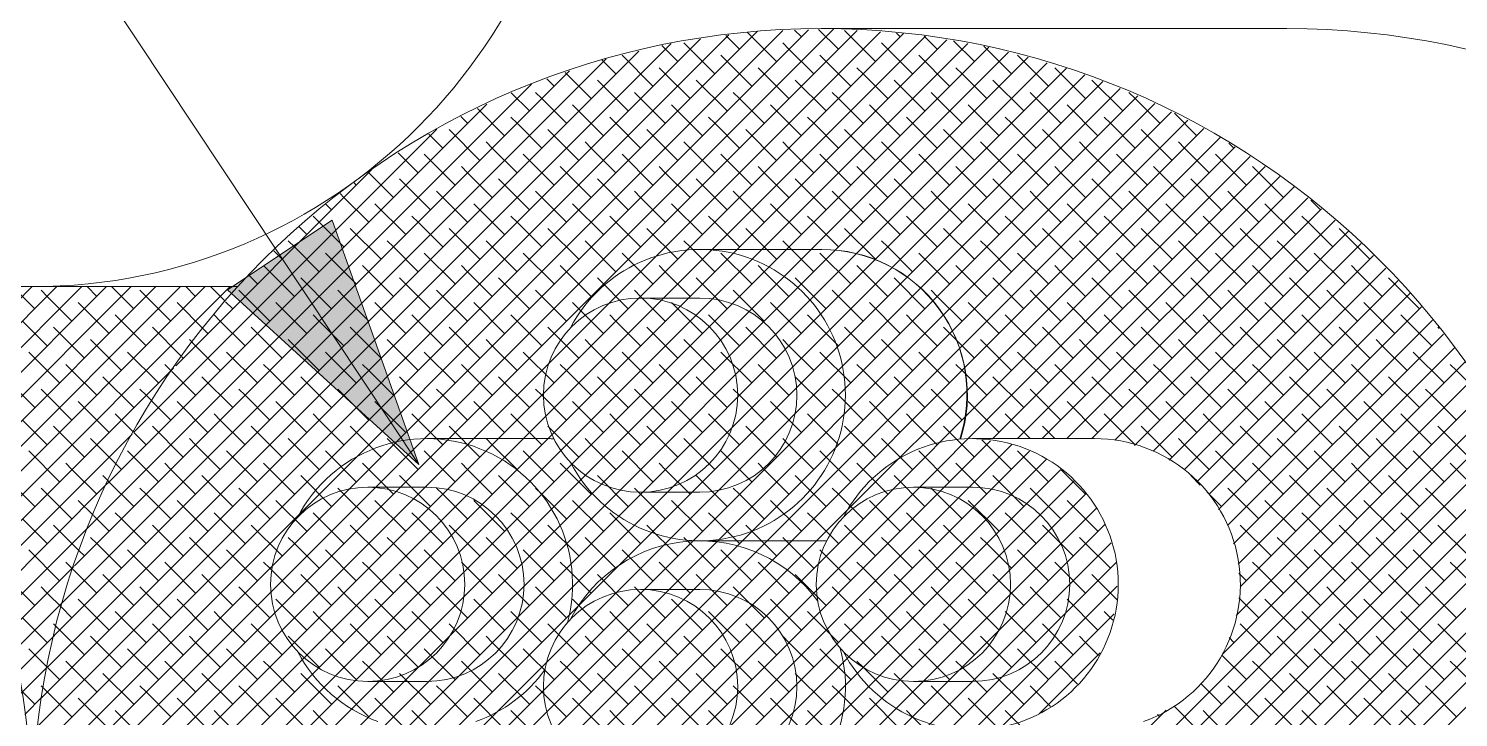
# Model space of a CAD drawing. Header units: feet. Extents: x 353 to 697, y -24 to 522.
# Drawn here: x 456.76 to 480.32, y 38.91 to 50.26 of the extents above; entities that cross this region are included whole.
import ezdxf

# ---------------------------------------------------------------- set-up
doc = ezdxf.new("R2010")
doc.units = ezdxf.units.FT
doc.header["$LTSCALE"] = 1.7
doc.layers.add('63', color=7, linetype='Continuous', lineweight=13)

msp = doc.modelspace()

# ---------------------------------------------------------------- hatches: boundary and pattern name
at = {"layer": '63'}
msp.add_hatch(color=256, dxfattribs=at).paths.add_polyline_path([(460.037, 45.957), (463.188, 43.08), (461.761, 47.102)])

# ---------------------------------------------------------------- linework, layer by layer
for p, q in [((463.188, 43.08), (440.135, 77.822)), ((456.825, 37.457), (469.608, 50.24)), ((456.831, 37.056), (470.023, 50.248)), ((456.835, 37.874), (469.189, 50.229)), ((456.851, 36.668), (470.411, 50.228)), ((456.871, 36.281), (470.794, 50.204)), ((456.88, 38.326), (468.768, 50.215)), ((456.893, 35.896), (471.173, 50.176)), ((469.084, 49.716), (468.607, 50.193)), ((469.492, 50.123), (469.381, 50.234)), ((470.102, 49.92), (469.777, 50.245)), ((469.82, 50.258), (477.488, 50.258)), ((470.713, 49.716), (470.204, 50.225)), ((471.121, 50.123), (471.06, 50.184)), ((456.925, 38.779), (468.299, 50.153)), ((456.948, 35.544), (471.535, 50.131)), ((456.973, 39.234), (467.83, 50.091)), ((457.003, 35.191), (471.887, 50.076)), ((457.058, 34.839), (472.234, 50.015)), ((457.078, 39.746), (467.347, 50.015)), ((457.122, 34.496), (472.579, 49.953)), ((467.455, 49.716), (467.193, 49.978)), ((467.659, 49.92), (467.557, 50.022)), ((468.473, 49.92), (468.247, 50.146)), ((469.288, 49.92), (469.186, 50.022)), ((470.917, 49.92), (470.815, 50.022)), ((471.732, 49.92), (471.518, 50.133)), ((472.343, 49.716), (472.001, 50.057)), ((472.546, 49.92), (472.499, 49.967)), ((457.183, 40.259), (466.812, 49.888)), ((457.207, 34.174), (472.905, 49.871)), ((457.292, 33.851), (473.227, 49.786)), ((457.328, 40.811), (466.277, 49.76)), ((466.437, 49.513), (466.207, 49.743)), ((467.048, 49.309), (466.539, 49.818)), ((468.066, 49.513), (467.659, 49.92)), ((468.677, 49.309), (468.168, 49.818)), ((469.695, 49.513), (469.288, 49.92)), ((470.306, 49.309), (469.797, 49.818)), ((471.324, 49.513), (470.917, 49.92)), ((471.935, 49.309), (471.426, 49.818)), ((472.954, 49.513), (472.546, 49.92)), ((473.564, 49.309), (473.055, 49.818)), ((457.377, 33.529), (473.544, 49.696)), ((457.47, 33.214), (473.86, 49.605)), ((457.515, 41.406), (465.671, 49.561)), ((457.582, 32.919), (474.16, 49.497)), ((465.622, 49.513), (465.599, 49.536)), ((466.03, 49.105), (465.622, 49.513)), ((467.251, 49.513), (467.15, 49.614)), ((467.659, 49.105), (467.251, 49.513)), ((468.881, 49.513), (468.779, 49.614)), ((469.288, 49.105), (468.881, 49.513)), ((470.51, 49.513), (470.408, 49.614)), ((470.917, 49.105), (470.51, 49.513)), ((472.139, 49.513), (472.037, 49.614)), ((472.546, 49.105), (472.139, 49.513)), ((473.768, 49.513), (473.666, 49.614)), ((474.175, 49.105), (473.768, 49.513)), ((457.693, 32.623), (474.456, 49.386)), ((457.744, 42.042), (465.044, 49.341)), ((457.805, 32.327), (474.747, 49.27)), ((465.419, 49.309), (465.298, 49.43)), ((466.64, 48.902), (466.131, 49.411)), ((468.27, 48.902), (467.761, 49.411)), ((469.899, 48.902), (469.39, 49.411)), ((471.528, 48.902), (471.019, 49.411)), ((473.157, 48.902), (472.648, 49.411)), ((474.786, 48.902), (474.277, 49.411)), ((457.918, 32.033), (475.037, 49.153)), ((458.054, 31.762), (475.317, 49.025)), ((458.055, 42.76), (464.308, 49.012)), ((465.011, 48.902), (464.711, 49.202)), ((465.215, 49.105), (465.113, 49.207)), ((465.622, 48.698), (465.215, 49.105)), ((466.233, 48.494), (465.724, 49.003)), ((466.844, 49.105), (466.742, 49.207)), ((467.251, 48.698), (466.844, 49.105)), ((467.862, 48.494), (467.353, 49.003)), ((468.473, 49.105), (468.371, 49.207)), ((468.881, 48.698), (468.473, 49.105)), ((469.492, 48.494), (468.982, 49.003)), ((470.102, 49.105), (470.001, 49.207)), ((470.51, 48.698), (470.102, 49.105)), ((471.121, 48.494), (470.612, 49.003)), ((471.732, 49.105), (471.63, 49.207)), ((472.139, 48.698), (471.732, 49.105)), ((472.75, 48.494), (472.241, 49.003)), ((473.361, 49.105), (473.259, 49.207)), ((473.768, 48.698), (473.361, 49.105)), ((474.379, 48.494), (473.87, 49.003)), ((474.99, 49.105), (474.888, 49.207)), ((475.397, 48.698), (474.99, 49.105)), ((458.189, 31.49), (475.589, 48.889)), ((463.993, 48.698), (463.88, 48.811)), ((464.604, 48.494), (464.157, 48.941)), ((464.808, 48.698), (464.706, 48.8)), ((466.437, 48.698), (466.335, 48.8)), ((468.066, 48.698), (467.964, 48.8)), ((469.695, 48.698), (469.593, 48.8)), ((471.324, 48.698), (471.223, 48.8)), ((472.954, 48.698), (472.852, 48.8)), ((474.583, 48.698), (474.481, 48.8)), ((476.008, 48.494), (475.637, 48.865)), ((458.325, 31.219), (475.858, 48.752)), ((458.461, 30.947), (476.124, 48.61)), ((458.497, 43.609), (463.489, 48.601)), ((464.197, 48.087), (463.688, 48.596)), ((465.215, 48.291), (464.808, 48.698)), ((465.826, 48.087), (465.317, 48.596)), ((466.844, 48.291), (466.437, 48.698)), ((467.455, 48.087), (466.946, 48.596)), ((468.473, 48.291), (468.066, 48.698)), ((469.084, 48.087), (468.575, 48.596)), ((470.102, 48.291), (469.695, 48.698)), ((470.713, 48.087), (470.204, 48.596)), ((471.732, 48.291), (471.324, 48.698)), ((472.343, 48.087), (471.833, 48.596)), ((473.361, 48.291), (472.954, 48.698)), ((473.972, 48.087), (473.463, 48.596)), ((474.99, 48.291), (474.583, 48.698)), ((475.601, 48.087), (475.092, 48.596)), ((458.611, 30.69), (476.389, 48.467)), ((458.77, 30.441), (476.637, 48.309)), ((463.586, 48.291), (463.356, 48.521)), ((464.4, 48.291), (464.299, 48.392)), ((464.808, 47.883), (464.4, 48.291)), ((466.03, 48.291), (465.928, 48.392)), ((466.437, 47.883), (466.03, 48.291)), ((467.659, 48.291), (467.557, 48.392)), ((468.066, 47.883), (467.659, 48.291)), ((469.288, 48.291), (469.186, 48.392)), ((469.695, 47.883), (469.288, 48.291)), ((470.917, 48.291), (470.815, 48.392)), ((471.324, 47.883), (470.917, 48.291)), ((472.546, 48.291), (472.444, 48.392)), ((472.954, 47.883), (472.546, 48.291)), ((474.175, 48.291), (474.074, 48.392)), ((474.583, 47.883), (474.175, 48.291)), ((475.805, 48.291), (475.703, 48.392)), ((476.212, 47.883), (475.805, 48.291)), ((476.619, 48.291), (476.537, 48.373)), ((458.928, 30.193), (476.886, 48.15)), ((463.178, 47.883), (462.848, 48.214)), ((463.789, 47.68), (463.28, 48.189)), ((465.419, 47.68), (464.909, 48.189)), ((467.048, 47.68), (466.539, 48.189)), ((468.677, 47.68), (468.168, 48.189)), ((470.306, 47.68), (469.797, 48.189)), ((471.935, 47.68), (471.426, 48.189)), ((473.564, 47.68), (473.055, 48.189)), ((475.194, 47.68), (474.685, 48.189)), ((476.823, 47.68), (476.314, 48.189)), ((459.186, 44.705), (462.415, 47.935)), ((462.364, 47.883), (462.357, 47.89)), ((462.771, 47.476), (462.364, 47.883)), ((463.993, 47.883), (463.891, 47.985)), ((464.4, 47.476), (463.993, 47.883)), ((465.622, 47.883), (465.52, 47.985)), ((466.03, 47.476), (465.622, 47.883)), ((467.251, 47.883), (467.15, 47.985)), ((467.659, 47.476), (467.251, 47.883)), ((468.881, 47.883), (468.779, 47.985)), ((469.288, 47.476), (468.881, 47.883)), ((470.51, 47.883), (470.408, 47.985)), ((470.917, 47.476), (470.51, 47.883)), ((472.139, 47.883), (472.037, 47.985)), ((472.546, 47.476), (472.139, 47.883)), ((472.646, 43.503), (477.131, 47.988)), ((473.053, 43.503), (477.375, 47.824)), ((473.768, 47.883), (473.666, 47.985)), ((474.175, 47.476), (473.768, 47.883)), ((475.397, 47.883), (475.295, 47.985)), ((475.805, 47.476), (475.397, 47.883)), ((477.026, 47.883), (476.925, 47.985)), ((477.434, 47.476), (477.026, 47.883)), ((462.16, 47.68), (462.125, 47.715)), ((463.382, 47.272), (462.873, 47.782)), ((465.011, 47.272), (464.502, 47.782)), ((466.64, 47.272), (466.131, 47.782)), ((468.27, 47.272), (467.761, 47.782)), ((469.899, 47.272), (469.39, 47.782)), ((471.528, 47.272), (471.019, 47.782)), ((473.157, 47.272), (472.648, 47.782)), ((473.461, 43.503), (477.609, 47.651)), ((474.786, 47.272), (474.277, 47.782)), ((476.416, 47.272), (475.906, 47.782)), ((461.753, 47.272), (461.66, 47.365)), ((461.957, 47.476), (461.893, 47.54)), ((462.364, 47.069), (461.957, 47.476)), ((462.975, 46.865), (462.466, 47.374)), ((463.586, 47.476), (463.484, 47.578)), ((463.993, 47.069), (463.586, 47.476)), ((464.604, 46.865), (464.095, 47.374)), ((465.215, 47.476), (465.113, 47.578)), ((465.622, 47.069), (465.215, 47.476)), ((466.233, 46.865), (465.724, 47.374)), ((466.844, 47.476), (466.742, 47.578)), ((467.251, 47.069), (466.844, 47.476)), ((467.862, 46.865), (467.353, 47.374)), ((468.473, 47.476), (468.371, 47.578)), ((468.881, 47.069), (468.473, 47.476)), ((469.492, 46.865), (468.982, 47.374)), ((470.102, 47.476), (470.001, 47.578)), ((470.51, 47.069), (470.102, 47.476)), ((471.121, 46.865), (470.612, 47.374)), ((471.732, 47.476), (471.63, 47.578)), ((472.139, 47.069), (471.732, 47.476)), ((472.75, 46.865), (472.241, 47.374)), ((473.361, 47.476), (473.259, 47.578)), ((473.768, 47.069), (473.361, 47.476)), ((473.868, 43.503), (477.836, 47.471)), ((474.379, 46.865), (473.87, 47.374)), ((474.99, 47.476), (474.888, 47.578)), ((475.397, 47.069), (474.99, 47.476)), ((476.008, 46.865), (475.499, 47.374)), ((476.619, 47.476), (476.517, 47.578)), ((477.026, 47.069), (476.619, 47.476)), ((477.637, 46.865), (477.128, 47.374)), ((478.045, 47.272), (477.884, 47.433)), ((461.549, 47.069), (461.447, 47.171)), ((463.178, 47.069), (463.077, 47.171)), ((464.808, 47.069), (464.706, 47.171)), ((466.437, 47.069), (466.335, 47.171)), ((468.066, 47.069), (467.964, 47.171)), ((469.695, 47.069), (469.593, 47.171)), ((471.324, 47.069), (471.223, 47.171)), ((472.954, 47.069), (472.852, 47.171)), ((474.275, 43.503), (478.062, 47.29)), ((474.583, 47.069), (474.481, 47.171)), ((476.212, 47.069), (476.11, 47.171)), ((477.841, 47.069), (477.739, 47.171)), ((461.346, 46.865), (461.221, 46.99)), ((461.957, 46.661), (461.549, 47.069)), ((462.568, 46.458), (462.058, 46.967)), ((463.586, 46.661), (463.178, 47.069)), ((464.197, 46.458), (463.688, 46.967)), ((465.215, 46.661), (464.808, 47.069)), ((465.826, 46.458), (465.317, 46.967)), ((466.844, 46.661), (466.437, 47.069)), ((467.455, 46.458), (466.946, 46.967)), ((468.473, 46.661), (468.066, 47.069)), ((469.084, 46.458), (468.575, 46.967)), ((470.102, 46.661), (469.695, 47.069)), ((470.713, 46.458), (470.204, 46.967)), ((471.732, 46.661), (471.324, 47.069)), ((472.343, 46.458), (471.833, 46.967)), ((473.361, 46.661), (472.954, 47.069)), ((473.972, 46.458), (473.463, 46.967)), ((474.99, 46.661), (474.583, 47.069)), ((474.656, 43.477), (478.284, 47.105)), ((474.98, 43.393), (478.507, 46.92)), ((475.601, 46.458), (475.092, 46.967)), ((476.619, 46.661), (476.212, 47.069)), ((477.23, 46.458), (476.721, 46.967)), ((478.248, 46.661), (477.841, 47.069)), ((478.859, 46.458), (478.35, 46.967)), ((461.142, 46.661), (461.04, 46.763)), ((461.549, 46.254), (461.142, 46.661)), ((462.771, 46.661), (462.669, 46.763)), ((463.178, 46.254), (462.771, 46.661)), ((464.4, 46.661), (464.299, 46.763)), ((464.808, 46.254), (464.4, 46.661)), ((466.03, 46.661), (465.928, 46.763)), ((466.437, 46.254), (466.03, 46.661)), ((467.659, 46.661), (467.557, 46.763)), ((468.066, 46.254), (467.659, 46.661)), ((469.288, 46.661), (469.186, 46.763)), ((469.695, 46.254), (469.288, 46.661)), ((470.917, 46.661), (470.815, 46.763)), ((471.324, 46.254), (470.917, 46.661)), ((472.546, 46.661), (472.444, 46.763)), ((472.954, 46.254), (472.546, 46.661)), ((474.175, 46.661), (474.074, 46.763)), ((474.583, 46.254), (474.175, 46.661)), ((475.289, 43.295), (478.714, 46.72)), ((475.805, 46.661), (475.703, 46.763)), ((476.212, 46.254), (475.805, 46.661)), ((477.434, 46.661), (477.332, 46.763)), ((477.841, 46.254), (477.434, 46.661)), ((460.938, 46.458), (460.799, 46.597)), ((462.16, 46.051), (461.651, 46.56)), ((463.789, 46.051), (463.28, 46.56)), ((465.419, 46.051), (464.909, 46.56)), ((467.048, 46.051), (466.539, 46.56)), ((469.828, 46.62), (467.818, 46.62)), ((468.677, 46.051), (468.168, 46.56)), ((470.306, 46.051), (469.797, 46.56)), ((471.935, 46.051), (471.426, 46.56)), ((473.564, 46.051), (473.055, 46.56)), ((475.194, 46.051), (474.685, 46.56)), ((475.549, 43.147), (478.92, 46.519)), ((476.823, 46.051), (476.314, 46.56)), ((478.452, 46.051), (477.943, 46.56)), ((460.531, 46.051), (460.388, 46.194)), ((460.735, 46.254), (460.633, 46.356)), ((461.142, 45.847), (460.735, 46.254)), ((462.364, 46.254), (462.262, 46.356)), ((462.771, 45.847), (462.364, 46.254)), ((463.993, 46.254), (463.891, 46.356)), ((464.4, 45.847), (463.993, 46.254)), ((465.622, 46.254), (465.52, 46.356)), ((466.03, 45.847), (465.622, 46.254)), ((467.251, 46.254), (467.15, 46.356)), ((467.659, 45.847), (467.251, 46.254)), ((468.881, 46.254), (468.779, 46.356)), ((469.288, 45.847), (468.881, 46.254)), ((470.51, 46.254), (470.408, 46.356)), ((470.917, 45.847), (470.51, 46.254)), ((472.139, 46.254), (472.037, 46.356)), ((472.546, 45.847), (472.139, 46.254)), ((473.768, 46.254), (473.666, 46.356)), ((474.175, 45.847), (473.768, 46.254)), ((475.397, 46.254), (475.295, 46.356)), ((475.805, 45.847), (475.397, 46.254)), ((475.797, 42.988), (479.123, 46.314)), ((477.026, 46.254), (476.925, 46.356)), ((477.434, 45.847), (477.026, 46.254)), ((478.656, 46.254), (478.554, 46.356)), ((479.063, 45.847), (478.656, 46.254)), ((454.881, 44.066), (456.822, 46.007)), ((455.041, 43.819), (457.229, 46.007)), ((455.182, 43.553), (457.637, 46.007)), ((455.321, 43.284), (458.044, 46.007)), ((455.459, 43.015), (458.451, 46.007)), ((455.597, 42.746), (458.858, 46.007)), ((455.725, 42.466), (459.266, 46.007)), ((455.839, 42.173), (459.673, 46.007)), ((455.953, 41.88), (460.08, 46.007)), ((456.865, 45.643), (456.48, 46.028)), ((460.204, 46.007), (456.82, 46.007)), ((457.069, 45.847), (456.967, 45.949)), ((457.884, 45.847), (457.724, 46.007)), ((458.495, 45.643), (458.13, 46.007)), ((458.698, 45.847), (458.596, 45.949)), ((459.513, 45.847), (459.353, 46.007)), ((459.999, 45.768), (459.76, 46.007)), ((460.327, 45.847), (460.226, 45.949)), ((461.753, 45.643), (461.244, 46.152)), ((461.957, 45.847), (461.855, 45.949)), ((463.382, 45.643), (462.873, 46.152)), ((463.586, 45.847), (463.484, 45.949)), ((465.011, 45.643), (464.502, 46.152)), ((465.215, 45.847), (465.113, 45.949)), ((466.64, 45.643), (466.131, 46.152)), ((466.844, 45.847), (466.742, 45.949)), ((468.27, 45.643), (467.761, 46.152)), ((468.473, 45.847), (468.371, 45.949)), ((469.899, 45.643), (469.39, 46.152)), ((470.102, 45.847), (470.001, 45.949)), ((471.528, 45.643), (471.019, 46.152)), ((471.732, 45.847), (471.63, 45.949)), ((473.157, 45.643), (472.648, 46.152)), ((473.361, 45.847), (473.259, 45.949)), ((474.786, 45.643), (474.277, 46.152)), ((474.99, 45.847), (474.888, 45.949)), ((476.416, 45.643), (475.906, 46.152)), ((476.007, 42.791), (479.324, 46.108)), ((476.619, 45.847), (476.517, 45.949)), ((478.045, 45.643), (477.536, 46.152)), ((478.248, 45.847), (478.147, 45.949)), ((479.674, 45.643), (479.165, 46.152)), ((457.476, 45.44), (457.069, 45.847)), ((458.087, 45.236), (457.578, 45.745)), ((459.106, 45.44), (458.698, 45.847)), ((459.639, 45.313), (459.207, 45.745)), ((460.124, 45.643), (460.008, 45.759)), ((460.735, 45.44), (460.327, 45.847)), ((461.346, 45.236), (460.837, 45.745)), ((462.364, 45.44), (461.957, 45.847)), ((462.975, 45.236), (462.466, 45.745)), ((463.993, 45.44), (463.586, 45.847)), ((464.604, 45.236), (464.095, 45.745)), ((465.622, 45.44), (465.215, 45.847)), ((466.233, 45.236), (465.724, 45.745)), ((467.818, 45.82), (466.843, 45.82)), ((467.818, 45.82), (466.843, 45.82)), ((467.251, 45.44), (466.844, 45.847)), ((467.862, 45.236), (467.353, 45.745)), ((468.881, 45.44), (468.473, 45.847)), ((469.492, 45.236), (468.982, 45.745)), ((470.51, 45.44), (470.102, 45.847)), ((471.121, 45.236), (470.612, 45.745)), ((472.139, 45.44), (471.732, 45.847)), ((472.75, 45.236), (472.241, 45.745)), ((473.768, 45.44), (473.361, 45.847)), ((474.379, 45.236), (473.87, 45.745)), ((475.397, 45.44), (474.99, 45.847)), ((476.008, 45.236), (475.499, 45.745)), ((476.205, 42.582), (479.521, 45.898)), ((477.026, 45.44), (476.619, 45.847)), ((477.637, 45.236), (477.128, 45.745)), ((478.656, 45.44), (478.248, 45.847)), ((479.267, 45.236), (478.757, 45.745)), ((458.291, 45.44), (458.189, 45.541)), ((459.819, 45.54), (459.818, 45.541)), ((459.92, 45.44), (459.818, 45.541)), ((461.549, 45.44), (461.447, 45.541)), ((463.178, 45.44), (463.077, 45.541)), ((464.808, 45.44), (464.706, 45.541)), ((466.437, 45.44), (466.335, 45.541)), ((468.066, 45.44), (467.964, 45.541)), ((469.695, 45.44), (469.593, 45.541)), ((471.324, 45.44), (471.223, 45.541)), ((472.954, 45.44), (472.852, 45.541)), ((474.583, 45.44), (474.481, 45.541)), ((476.212, 45.44), (476.11, 45.541)), ((476.365, 42.334), (479.706, 45.675)), ((477.841, 45.44), (477.739, 45.541)), ((479.47, 45.44), (479.368, 45.541)), ((457.069, 45.032), (456.662, 45.44)), ((457.68, 44.829), (457.171, 45.338)), ((458.698, 45.032), (458.291, 45.44)), ((459.279, 44.859), (458.8, 45.338)), ((459.716, 45.236), (459.628, 45.324)), ((460.327, 45.032), (459.92, 45.44)), ((460.938, 44.829), (460.429, 45.338)), ((461.957, 45.032), (461.549, 45.44)), ((462.568, 44.829), (462.058, 45.338)), ((463.586, 45.032), (463.178, 45.44)), ((464.197, 44.829), (463.688, 45.338)), ((465.215, 45.032), (464.808, 45.44)), ((465.826, 44.829), (465.317, 45.338)), ((466.844, 45.032), (466.437, 45.44)), ((467.455, 44.829), (466.946, 45.338)), ((468.473, 45.032), (468.066, 45.44)), ((469.084, 44.829), (468.575, 45.338)), ((470.102, 45.032), (469.695, 45.44)), ((470.713, 44.829), (470.204, 45.338)), ((471.732, 45.032), (471.324, 45.44)), ((472.343, 44.829), (471.833, 45.338)), ((473.361, 45.032), (472.954, 45.44)), ((473.972, 44.829), (473.463, 45.338)), ((474.99, 45.032), (474.583, 45.44)), ((475.601, 44.829), (475.092, 45.338)), ((476.619, 45.032), (476.212, 45.44)), ((476.51, 42.072), (479.891, 45.453)), ((476.614, 41.769), (480.071, 45.226)), ((477.23, 44.829), (476.721, 45.338)), ((478.248, 45.032), (477.841, 45.44)), ((478.859, 44.829), (478.35, 45.338)), ((479.878, 45.032), (479.47, 45.44)), ((479.997, 45.32), (479.979, 45.338)), ((457.884, 45.032), (457.782, 45.134)), ((458.291, 44.625), (457.884, 45.032)), ((459.459, 45.086), (459.411, 45.134)), ((459.513, 45.032), (459.456, 45.089)), ((459.92, 44.625), (459.513, 45.032)), ((461.142, 45.032), (461.04, 45.134)), ((461.549, 44.625), (461.142, 45.032)), ((462.771, 45.032), (462.669, 45.134)), ((463.178, 44.625), (462.771, 45.032)), ((464.4, 45.032), (464.299, 45.134)), ((464.808, 44.625), (464.4, 45.032)), ((466.03, 45.032), (465.928, 45.134)), ((466.437, 44.625), (466.03, 45.032)), ((467.659, 45.032), (467.557, 45.134)), ((468.066, 44.625), (467.659, 45.032)), ((469.288, 45.032), (469.186, 45.134)), ((469.695, 44.625), (469.288, 45.032)), ((470.917, 45.032), (470.815, 45.134)), ((471.324, 44.625), (470.917, 45.032)), ((472.546, 45.032), (472.444, 45.134)), ((472.954, 44.625), (472.546, 45.032)), ((474.175, 45.032), (474.074, 45.134)), ((474.583, 44.625), (474.175, 45.032)), ((475.805, 45.032), (475.703, 45.134)), ((476.212, 44.625), (475.805, 45.032)), ((476.686, 41.433), (480.251, 44.999)), ((477.434, 45.032), (477.332, 45.134)), ((477.841, 44.625), (477.434, 45.032)), ((479.063, 45.032), (478.961, 45.134)), ((479.47, 44.625), (479.063, 45.032)), ((457.273, 44.421), (456.764, 44.93)), ((458.902, 44.421), (458.393, 44.93)), ((459.309, 44.829), (459.288, 44.85)), ((460.531, 44.421), (460.022, 44.93)), ((462.16, 44.421), (461.651, 44.93)), ((463.789, 44.421), (463.28, 44.93)), ((465.419, 44.421), (464.909, 44.93)), ((467.048, 44.421), (466.539, 44.93)), ((468.677, 44.421), (468.168, 44.93)), ((470.306, 44.421), (469.797, 44.93)), ((471.935, 44.421), (471.426, 44.93)), ((473.564, 44.421), (473.055, 44.93)), ((475.194, 44.421), (474.685, 44.93)), ((476.823, 44.421), (476.314, 44.93)), ((476.721, 41.061), (480.421, 44.761)), ((478.452, 44.421), (477.943, 44.93)), ((480.081, 44.421), (479.572, 44.93)), ((456.067, 41.587), (459.146, 44.665)), ((456.865, 44.014), (456.356, 44.523)), ((457.476, 44.625), (457.375, 44.727)), ((457.884, 44.218), (457.476, 44.625)), ((458.495, 44.014), (457.985, 44.523)), ((459.106, 44.625), (459.004, 44.727)), ((459.115, 44.616), (459.106, 44.625)), ((459.513, 44.218), (459.12, 44.611)), ((460.124, 44.014), (459.615, 44.523)), ((460.735, 44.625), (460.633, 44.727)), ((461.142, 44.218), (460.735, 44.625)), ((461.753, 44.014), (461.244, 44.523)), ((462.364, 44.625), (462.262, 44.727)), ((462.771, 44.218), (462.364, 44.625)), ((463.382, 44.014), (462.873, 44.523)), ((463.993, 44.625), (463.891, 44.727)), ((464.4, 44.218), (463.993, 44.625)), ((465.011, 44.014), (464.502, 44.523)), ((465.622, 44.625), (465.52, 44.727)), ((466.03, 44.218), (465.622, 44.625)), ((466.64, 44.014), (466.131, 44.523)), ((467.251, 44.625), (467.15, 44.727)), ((467.659, 44.218), (467.251, 44.625)), ((468.27, 44.014), (467.761, 44.523)), ((468.881, 44.625), (468.779, 44.727)), ((469.288, 44.218), (468.881, 44.625)), ((469.899, 44.014), (469.39, 44.523)), ((470.51, 44.625), (470.408, 44.727)), ((470.917, 44.218), (470.51, 44.625)), ((471.528, 44.014), (471.019, 44.523)), ((472.139, 44.625), (472.037, 44.727)), ((472.546, 44.218), (472.139, 44.625)), ((473.157, 44.014), (472.648, 44.523)), ((473.768, 44.625), (473.666, 44.727)), ((474.175, 44.218), (473.768, 44.625)), ((474.786, 44.014), (474.277, 44.523)), ((475.397, 44.625), (475.295, 44.727)), ((475.805, 44.218), (475.397, 44.625)), ((476.416, 44.014), (475.906, 44.523)), ((477.026, 44.625), (476.925, 44.727)), ((477.434, 44.218), (477.026, 44.625)), ((478.045, 44.014), (477.536, 44.523)), ((478.656, 44.625), (478.554, 44.727)), ((479.063, 44.218), (478.656, 44.625)), ((479.674, 44.014), (479.165, 44.523)), ((480.285, 44.625), (480.183, 44.727)), ((480.692, 44.218), (480.285, 44.625)), ((457.069, 44.218), (456.967, 44.32)), ((458.698, 44.218), (458.596, 44.32)), ((460.327, 44.218), (460.226, 44.32)), ((461.957, 44.218), (461.855, 44.32)), ((463.586, 44.218), (463.484, 44.32)), ((465.215, 44.218), (465.113, 44.32)), ((466.844, 44.218), (466.742, 44.32)), ((468.473, 44.218), (468.371, 44.32)), ((470.102, 44.218), (470.001, 44.32)), ((471.732, 44.218), (471.63, 44.32)), ((473.361, 44.218), (473.259, 44.32)), ((474.99, 44.218), (474.888, 44.32)), ((476.619, 44.218), (476.517, 44.32)), ((476.656, 40.589), (480.584, 44.517)), ((478.248, 44.218), (478.147, 44.32)), ((479.878, 44.218), (479.776, 44.32)), ((457.476, 43.81), (457.069, 44.218)), ((458.087, 43.607), (457.578, 44.116)), ((458.797, 44.119), (458.698, 44.218)), ((459.106, 43.81), (458.788, 44.128)), ((459.716, 43.607), (459.207, 44.116)), ((460.735, 43.81), (460.327, 44.218)), ((461.346, 43.607), (460.837, 44.116)), ((462.364, 43.81), (461.957, 44.218)), ((462.975, 43.607), (462.466, 44.116)), ((463.993, 43.81), (463.586, 44.218)), ((464.604, 43.607), (464.095, 44.116)), ((465.622, 43.81), (465.215, 44.218)), ((466.233, 43.607), (465.724, 44.116)), ((467.251, 43.81), (466.844, 44.218)), ((467.862, 43.607), (467.353, 44.116)), ((468.881, 43.81), (468.473, 44.218)), ((469.492, 43.607), (468.982, 44.116)), ((470.51, 43.81), (470.102, 44.218)), ((471.121, 43.607), (470.612, 44.116)), ((472.139, 43.81), (471.732, 44.218)), ((472.75, 43.607), (472.241, 44.116)), ((473.768, 43.81), (473.361, 44.218)), ((474.379, 43.607), (473.87, 44.116)), ((475.397, 43.81), (474.99, 44.218)), ((476.008, 43.607), (475.499, 44.116)), ((476.428, 39.954), (480.746, 44.272)), ((477.026, 43.81), (476.619, 44.218)), ((477.637, 43.607), (477.128, 44.116)), ((478.656, 43.81), (478.248, 44.218)), ((479.267, 43.607), (478.757, 44.116)), ((480.285, 43.81), (479.878, 44.218)), ((458.291, 43.81), (458.189, 43.912)), ((459.92, 43.81), (459.818, 43.912)), ((461.549, 43.81), (461.447, 43.912)), ((463.049, 26.167), (480.904, 44.023)), ((463.178, 43.81), (463.077, 43.912)), ((464.808, 43.81), (464.706, 43.912)), ((466.437, 43.81), (466.335, 43.912)), ((468.066, 43.81), (467.964, 43.912)), ((469.695, 43.81), (469.593, 43.912)), ((471.324, 43.81), (471.223, 43.912)), ((472.954, 43.81), (472.852, 43.912)), ((474.583, 43.81), (474.481, 43.912)), ((476.212, 43.81), (476.11, 43.912)), ((477.841, 43.81), (477.739, 43.912)), ((479.47, 43.81), (479.368, 43.912)), ((456.177, 41.289), (458.465, 43.577)), ((457.069, 43.403), (456.662, 43.81)), ((457.68, 43.199), (457.171, 43.709)), ((458.485, 43.616), (458.291, 43.81)), ((458.698, 43.403), (458.495, 43.606)), ((459.309, 43.199), (458.8, 43.709)), ((460.327, 43.403), (459.92, 43.81)), ((460.938, 43.199), (460.429, 43.709)), ((461.957, 43.403), (461.549, 43.81)), ((462.568, 43.199), (462.058, 43.709)), ((463.586, 43.403), (463.178, 43.81)), ((463.307, 26.018), (481.061, 43.772)), ((464.197, 43.199), (463.688, 43.709)), ((465.215, 43.403), (464.808, 43.81)), ((465.826, 43.199), (465.317, 43.709)), ((466.844, 43.403), (466.437, 43.81)), ((467.455, 43.199), (466.946, 43.709)), ((468.473, 43.403), (468.066, 43.81)), ((469.084, 43.199), (468.575, 43.709)), ((470.102, 43.403), (469.695, 43.81)), ((470.713, 43.199), (470.204, 43.709)), ((471.732, 43.403), (471.324, 43.81)), ((472.343, 43.199), (471.833, 43.709)), ((473.261, 43.503), (472.954, 43.81)), ((473.669, 43.503), (473.463, 43.709)), ((474.99, 43.403), (474.583, 43.81)), ((475.601, 43.199), (475.092, 43.709)), ((476.619, 43.403), (476.212, 43.81)), ((477.23, 43.199), (476.721, 43.709)), ((478.248, 43.403), (477.841, 43.81)), ((478.859, 43.199), (478.35, 43.709)), ((479.878, 43.403), (479.47, 43.81)), ((480.488, 43.199), (479.979, 43.709)), ((457.884, 43.403), (457.782, 43.505)), ((458.213, 43.074), (457.884, 43.403)), ((459.087, 29.944), (472.61, 43.467)), ((459.247, 29.697), (472.957, 43.406)), ((459.513, 43.403), (459.411, 43.505)), ((459.92, 42.996), (459.513, 43.403)), ((461.142, 43.403), (461.04, 43.505)), ((461.549, 42.996), (461.142, 43.403)), ((462.771, 43.403), (462.669, 43.505)), ((463.178, 42.996), (462.771, 43.403)), ((463.323, 43.503), (465.333, 43.503)), ((463.573, 25.876), (481.202, 43.506)), ((464.4, 43.403), (464.299, 43.505)), ((464.808, 42.996), (464.4, 43.403)), ((466.03, 43.403), (465.928, 43.505)), ((466.437, 42.996), (466.03, 43.403)), ((467.659, 43.403), (467.557, 43.505)), ((468.066, 42.996), (467.659, 43.403)), ((469.288, 43.403), (469.186, 43.505)), ((469.695, 42.996), (469.288, 43.403)), ((470.917, 43.403), (470.815, 43.505)), ((471.324, 42.996), (470.917, 43.403)), ((474.324, 43.503), (472.313, 43.503)), ((472.446, 43.503), (472.444, 43.505)), ((472.546, 43.403), (472.465, 43.484)), ((472.954, 42.996), (472.546, 43.403)), ((474.076, 43.503), (474.074, 43.505)), ((475.805, 43.403), (475.703, 43.505)), ((476.212, 42.996), (475.805, 43.403)), ((477.434, 43.403), (477.332, 43.505)), ((477.841, 42.996), (477.434, 43.403)), ((479.063, 43.403), (478.961, 43.505)), ((479.47, 42.996), (479.063, 43.403)), ((457.273, 42.792), (456.764, 43.301)), ((458.902, 42.792), (458.393, 43.301)), ((460.531, 42.792), (460.022, 43.301)), ((462.16, 42.792), (461.651, 43.301)), ((463.789, 42.792), (463.28, 43.301)), ((463.839, 25.735), (481.344, 43.24)), ((465.419, 42.792), (464.909, 43.301)), ((467.048, 42.792), (466.539, 43.301)), ((466.778, 36.82), (473.253, 43.295)), ((466.991, 36.626), (473.526, 43.161)), ((468.677, 42.792), (468.168, 43.301)), ((470.306, 42.792), (469.797, 43.301)), ((471.935, 42.792), (471.426, 43.301)), ((473.564, 42.792), (473.055, 43.301)), ((476.823, 42.792), (476.314, 43.301)), ((478.452, 42.792), (477.943, 43.301)), ((480.081, 42.792), (479.572, 43.301)), ((456.865, 42.385), (456.356, 42.894)), ((457.476, 42.996), (457.375, 43.098)), ((457.884, 42.589), (457.476, 42.996)), ((458.077, 42.802), (457.985, 42.894)), ((458.291, 42.996), (458.202, 43.085)), ((459.106, 42.996), (459.004, 43.098)), ((459.513, 42.589), (459.106, 42.996)), ((460.124, 42.385), (459.615, 42.894)), ((460.735, 42.996), (460.633, 43.098)), ((461.142, 42.589), (460.735, 42.996)), ((461.753, 42.385), (461.244, 42.894)), ((462.364, 42.996), (462.262, 43.098)), ((462.771, 42.589), (462.364, 42.996)), ((463.382, 42.385), (462.873, 42.894)), ((463.993, 42.996), (463.891, 43.098)), ((464.4, 42.589), (463.993, 42.996)), ((464.105, 25.594), (481.48, 42.969)), ((465.011, 42.385), (464.502, 42.894)), ((465.622, 42.996), (465.52, 43.098)), ((466.03, 42.589), (465.622, 42.996)), ((466.64, 42.385), (466.131, 42.894)), ((467.074, 36.302), (473.767, 42.995)), ((467.251, 42.996), (467.15, 43.098)), ((467.659, 42.589), (467.251, 42.996)), ((468.27, 42.385), (467.761, 42.894)), ((468.881, 42.996), (468.779, 43.098)), ((469.288, 42.589), (468.881, 42.996)), ((469.899, 42.385), (469.39, 42.894)), ((470.51, 42.996), (470.408, 43.098)), ((470.917, 42.589), (470.51, 42.996)), ((471.528, 42.385), (471.019, 42.894)), ((472.139, 42.996), (472.037, 43.098)), ((472.546, 42.589), (472.139, 42.996)), ((473.157, 42.385), (472.648, 42.894)), ((474.175, 42.589), (473.773, 42.991)), ((476.063, 42.737), (475.906, 42.894)), ((477.026, 42.996), (476.925, 43.098)), ((477.434, 42.589), (477.026, 42.996)), ((478.045, 42.385), (477.536, 42.894)), ((478.656, 42.996), (478.554, 43.098)), ((479.063, 42.589), (478.656, 42.996)), ((479.674, 42.385), (479.165, 42.894)), ((480.285, 42.996), (480.183, 43.098)), ((480.692, 42.589), (480.285, 42.996)), ((456.265, 40.969), (458.057, 42.762)), ((457.069, 42.589), (456.967, 42.69)), ((458.495, 42.385), (458.075, 42.805)), ((458.698, 42.589), (458.596, 42.69)), ((459.968, 28.788), (473.986, 42.807)), ((460.327, 42.589), (460.226, 42.69)), ((461.957, 42.589), (461.855, 42.69)), ((463.323, 42.703), (462.348, 42.703)), ((463.323, 42.703), (462.348, 42.703)), ((463.586, 42.589), (463.484, 42.69)), ((464.375, 25.457), (481.616, 42.698)), ((465.215, 42.589), (465.113, 42.69)), ((466.844, 42.589), (466.742, 42.69)), ((468.473, 42.589), (468.371, 42.69)), ((470.102, 42.589), (470.001, 42.69)), ((472.313, 42.703), (471.338, 42.703)), ((472.313, 42.703), (471.338, 42.703)), ((471.732, 42.589), (471.63, 42.69)), ((473.361, 42.589), (473.259, 42.69)), ((476.619, 42.589), (476.517, 42.69)), ((478.248, 42.589), (478.147, 42.69)), ((479.878, 42.589), (479.776, 42.69)), ((457.476, 42.181), (457.069, 42.589)), ((457.824, 42.241), (457.578, 42.487)), ((459.106, 42.181), (458.698, 42.589)), ((459.716, 41.978), (459.207, 42.487)), ((460.158, 28.571), (474.179, 42.592)), ((460.735, 42.181), (460.327, 42.589)), ((461.346, 41.978), (460.837, 42.487)), ((462.364, 42.181), (461.957, 42.589)), ((462.975, 41.978), (462.466, 42.487)), ((463.993, 42.181), (463.586, 42.589)), ((464.604, 41.978), (464.095, 42.487)), ((464.665, 25.339), (481.739, 42.414)), ((465.622, 42.181), (465.215, 42.589)), ((466.233, 41.978), (465.724, 42.487)), ((467.818, 42.62), (466.843, 42.62)), ((466.843, 42.62), (467.818, 42.62)), ((467.251, 42.181), (466.844, 42.589)), ((467.862, 41.978), (467.353, 42.487)), ((468.881, 42.181), (468.473, 42.589)), ((469.492, 41.978), (468.982, 42.487)), ((470.51, 42.181), (470.102, 42.589)), ((471.121, 41.978), (470.612, 42.487)), ((472.139, 42.181), (471.732, 42.589)), ((472.75, 41.978), (472.241, 42.487)), ((473.768, 42.181), (473.361, 42.589)), ((474.379, 41.978), (473.87, 42.487)), ((476.416, 42.385), (476.18, 42.621)), ((477.026, 42.181), (476.619, 42.589)), ((477.637, 41.978), (477.128, 42.487)), ((478.656, 42.181), (478.248, 42.589)), ((479.267, 41.978), (478.757, 42.487)), ((480.285, 42.181), (479.878, 42.589)), ((457.069, 41.774), (456.662, 42.181)), ((458.087, 41.978), (457.829, 42.236)), ((458.291, 42.181), (458.189, 42.283)), ((458.698, 41.774), (458.291, 42.181)), ((459.92, 42.181), (459.818, 42.283)), ((460.327, 41.774), (459.92, 42.181)), ((460.359, 28.365), (474.347, 42.353)), ((461.549, 42.181), (461.447, 42.283)), ((461.957, 41.774), (461.549, 42.181)), ((463.178, 42.181), (463.077, 42.283)), ((463.586, 41.774), (463.178, 42.181)), ((464.808, 42.181), (464.706, 42.283)), ((465.215, 41.774), (464.808, 42.181)), ((466.437, 42.181), (466.335, 42.283)), ((466.844, 41.774), (466.437, 42.181)), ((468.066, 42.181), (467.964, 42.283)), ((468.473, 41.774), (468.066, 42.181)), ((469.695, 42.181), (469.593, 42.283)), ((470.102, 41.774), (469.695, 42.181)), ((471.324, 42.181), (471.223, 42.283)), ((471.732, 41.774), (471.324, 42.181)), ((472.954, 42.181), (472.852, 42.283)), ((473.361, 41.774), (472.954, 42.181)), ((477.841, 42.181), (477.739, 42.283)), ((478.248, 41.774), (477.841, 42.181)), ((479.47, 42.181), (479.368, 42.283)), ((479.878, 41.774), (479.47, 42.181)), ((456.352, 40.65), (457.752, 42.05)), ((457.601, 41.649), (457.171, 42.079)), ((459.309, 41.57), (458.8, 42.079)), ((460.938, 41.57), (460.429, 42.079)), ((460.56, 28.159), (474.489, 42.087)), ((462.568, 41.57), (462.058, 42.079)), ((464.197, 41.57), (463.688, 42.079)), ((464.955, 25.222), (481.857, 42.124)), ((465.826, 41.57), (465.317, 42.079)), ((467.455, 41.57), (466.946, 42.079)), ((469.084, 41.57), (468.575, 42.079)), ((470.713, 41.57), (470.204, 42.079)), ((472.343, 41.57), (471.833, 42.079)), ((473.972, 41.57), (473.463, 42.079)), ((477.23, 41.57), (476.721, 42.079)), ((478.859, 41.57), (478.35, 42.079)), ((480.488, 41.57), (479.979, 42.079)), ((457.884, 41.774), (457.782, 41.876)), ((458.291, 41.367), (457.884, 41.774)), ((459.513, 41.774), (459.411, 41.876)), ((459.92, 41.367), (459.513, 41.774)), ((460.761, 27.953), (474.597, 41.789)), ((461.142, 41.774), (461.04, 41.876)), ((461.549, 41.367), (461.142, 41.774)), ((462.771, 41.774), (462.669, 41.876)), ((463.178, 41.367), (462.771, 41.774)), ((464.4, 41.774), (464.299, 41.876)), ((464.808, 41.367), (464.4, 41.774)), ((465.245, 25.105), (481.971, 41.831)), ((466.03, 41.774), (465.928, 41.876)), ((466.437, 41.367), (466.03, 41.774)), ((467.659, 41.774), (467.557, 41.876)), ((468.066, 41.367), (467.659, 41.774)), ((469.828, 41.82), (467.818, 41.82)), ((469.288, 41.774), (469.186, 41.876)), ((469.695, 41.367), (469.288, 41.774)), ((470.917, 41.774), (470.815, 41.876)), ((471.324, 41.367), (470.917, 41.774)), ((472.546, 41.774), (472.444, 41.876)), ((472.954, 41.367), (472.546, 41.774)), ((474.175, 41.774), (474.074, 41.876)), ((474.583, 41.367), (474.175, 41.774)), ((476.619, 41.774), (476.609, 41.784)), ((477.434, 41.774), (477.332, 41.876)), ((477.841, 41.367), (477.434, 41.774)), ((479.063, 41.774), (478.961, 41.876)), ((479.47, 41.367), (479.063, 41.774)), ((457.273, 41.163), (456.764, 41.672)), ((457.476, 41.367), (457.375, 41.468)), ((457.68, 41.57), (457.594, 41.656)), ((458.902, 41.163), (458.393, 41.672)), ((459.106, 41.367), (459.004, 41.468)), ((460.531, 41.163), (460.022, 41.672)), ((460.735, 41.367), (460.633, 41.468)), ((460.963, 27.747), (474.68, 41.464)), ((462.16, 41.163), (461.651, 41.672)), ((462.364, 41.367), (462.262, 41.468)), ((463.789, 41.163), (463.28, 41.672)), ((463.993, 41.367), (463.891, 41.468)), ((465.419, 41.163), (464.909, 41.672)), ((465.622, 41.367), (465.52, 41.468)), ((465.534, 24.987), (482.083, 41.535)), ((467.048, 41.163), (466.539, 41.672)), ((467.251, 41.367), (467.15, 41.468)), ((468.677, 41.163), (468.168, 41.672)), ((468.881, 41.367), (468.779, 41.468)), ((470.306, 41.163), (469.797, 41.672)), ((470.51, 41.367), (470.408, 41.468)), ((471.935, 41.163), (471.426, 41.672)), ((472.139, 41.367), (472.037, 41.468)), ((473.564, 41.163), (473.055, 41.672)), ((473.768, 41.367), (473.666, 41.468)), ((477.026, 41.367), (476.925, 41.468)), ((478.452, 41.163), (477.943, 41.672)), ((478.656, 41.367), (478.554, 41.468)), ((480.081, 41.163), (479.572, 41.672)), ((480.285, 41.367), (480.183, 41.468)), ((456.865, 40.756), (456.356, 41.265)), ((456.44, 40.331), (457.505, 41.396)), ((457.489, 41.354), (457.476, 41.367)), ((457.884, 40.959), (457.497, 41.346)), ((458.495, 40.756), (457.985, 41.265)), ((459.513, 40.959), (459.106, 41.367)), ((460.124, 40.756), (459.615, 41.265)), ((461.142, 40.959), (460.735, 41.367)), ((461.753, 40.756), (461.244, 41.265)), ((462.771, 40.959), (462.364, 41.367)), ((463.382, 40.756), (462.873, 41.265)), ((464.4, 40.959), (463.993, 41.367)), ((465.011, 40.756), (464.502, 41.265)), ((466.03, 40.959), (465.622, 41.367)), ((465.847, 24.893), (482.186, 41.231)), ((466.64, 40.756), (466.131, 41.265)), ((467.659, 40.959), (467.251, 41.367)), ((468.27, 40.756), (467.761, 41.265)), ((469.288, 40.959), (468.881, 41.367)), ((469.899, 40.756), (469.39, 41.265)), ((470.917, 40.959), (470.51, 41.367)), ((471.528, 40.756), (471.019, 41.265)), ((472.546, 40.959), (472.139, 41.367)), ((473.157, 40.756), (472.648, 41.265)), ((474.175, 40.959), (473.768, 41.367)), ((474.699, 40.843), (474.277, 41.265)), ((476.823, 41.163), (476.7, 41.286)), ((477.434, 40.959), (477.026, 41.367)), ((478.045, 40.756), (477.536, 41.265)), ((479.063, 40.959), (478.656, 41.367)), ((479.674, 40.756), (479.165, 41.265)), ((480.692, 40.959), (480.285, 41.367)), ((457.069, 40.959), (456.967, 41.061)), ((458.698, 40.959), (458.596, 41.061)), ((460.327, 40.959), (460.226, 41.061)), ((461.181, 27.558), (474.697, 41.073)), ((461.957, 40.959), (461.855, 41.061)), ((463.586, 40.959), (463.484, 41.061)), ((465.215, 40.959), (465.113, 41.061)), ((466.844, 40.959), (466.742, 41.061)), ((467.818, 41.02), (466.843, 41.02)), ((467.818, 41.02), (466.843, 41.02)), ((468.473, 40.959), (468.371, 41.061)), ((470.102, 40.959), (470.001, 41.061)), ((471.732, 40.959), (471.63, 41.061)), ((473.361, 40.959), (473.259, 41.061)), ((478.248, 40.959), (478.147, 41.061)), ((479.878, 40.959), (479.776, 41.061)), ((456.524, 40.007), (457.332, 40.815)), ((457.307, 40.721), (457.069, 40.959)), ((458.087, 40.348), (457.578, 40.858)), ((459.106, 40.552), (458.698, 40.959)), ((459.716, 40.348), (459.207, 40.858)), ((460.735, 40.552), (460.327, 40.959)), ((461.346, 40.348), (460.837, 40.858)), ((462.364, 40.552), (461.957, 40.959)), ((462.975, 40.348), (462.466, 40.858)), ((463.993, 40.552), (463.586, 40.959)), ((464.604, 40.348), (464.095, 40.858)), ((465.622, 40.552), (465.215, 40.959)), ((466.233, 40.348), (465.724, 40.858)), ((466.163, 24.801), (482.278, 40.916)), ((467.251, 40.552), (466.844, 40.959)), ((467.862, 40.348), (467.353, 40.858)), ((468.881, 40.552), (468.473, 40.959)), ((469.492, 40.348), (468.982, 40.858)), ((470.51, 40.552), (470.102, 40.959)), ((471.121, 40.348), (470.612, 40.858)), ((472.139, 40.552), (471.732, 40.959)), ((472.75, 40.348), (472.241, 40.858)), ((473.768, 40.552), (473.361, 40.959)), ((474.379, 40.348), (473.87, 40.858)), ((477.026, 40.552), (476.699, 40.879)), ((477.637, 40.348), (477.128, 40.858)), ((478.656, 40.552), (478.248, 40.959)), ((479.267, 40.348), (478.757, 40.858)), ((480.285, 40.552), (479.878, 40.959)), ((457.069, 40.145), (456.662, 40.552)), ((457.476, 40.552), (457.301, 40.727)), ((458.291, 40.552), (458.189, 40.654)), ((458.698, 40.145), (458.291, 40.552)), ((459.92, 40.552), (459.818, 40.654)), ((460.327, 40.145), (459.92, 40.552)), ((461.403, 27.373), (474.647, 40.616)), ((461.549, 40.552), (461.447, 40.654)), ((461.957, 40.145), (461.549, 40.552)), ((463.178, 40.552), (463.077, 40.654)), ((463.586, 40.145), (463.178, 40.552)), ((464.808, 40.552), (464.706, 40.654)), ((465.215, 40.145), (464.808, 40.552)), ((466.437, 40.552), (466.335, 40.654)), ((466.844, 40.145), (466.437, 40.552)), ((468.066, 40.552), (467.964, 40.654)), ((468.473, 40.145), (468.066, 40.552)), ((469.695, 40.552), (469.593, 40.654)), ((470.102, 40.145), (469.695, 40.552)), ((471.324, 40.552), (471.223, 40.654)), ((471.732, 40.145), (471.324, 40.552)), ((472.954, 40.552), (472.852, 40.654)), ((473.361, 40.145), (472.954, 40.552)), ((474.583, 40.552), (474.481, 40.654)), ((474.622, 40.513), (474.583, 40.552)), ((477.841, 40.552), (477.739, 40.654)), ((478.248, 40.145), (477.841, 40.552)), ((479.47, 40.552), (479.368, 40.654)), ((479.878, 40.145), (479.47, 40.552)), ((457.222, 40.399), (457.171, 40.45)), ((457.68, 39.941), (457.213, 40.408)), ((459.309, 39.941), (458.8, 40.45)), ((460.938, 39.941), (460.429, 40.45)), ((462.568, 39.941), (462.058, 40.45)), ((464.197, 39.941), (463.688, 40.45)), ((465.826, 39.941), (465.317, 40.45)), ((467.455, 39.941), (466.946, 40.45)), ((469.084, 39.941), (468.575, 40.45)), ((470.713, 39.941), (470.204, 40.45)), ((472.343, 39.941), (471.833, 40.45)), ((473.972, 39.941), (473.463, 40.45)), ((477.23, 39.941), (476.721, 40.45)), ((478.859, 39.941), (478.35, 40.45)), ((480.488, 39.941), (479.979, 40.45)), ((456.582, 39.658), (457.186, 40.262)), ((457.884, 40.145), (457.782, 40.247)), ((458.291, 39.737), (457.884, 40.145)), ((459.513, 40.145), (459.411, 40.247)), ((459.92, 39.737), (459.513, 40.145)), ((461.142, 40.145), (461.04, 40.247)), ((461.549, 39.737), (461.142, 40.145)), ((462.771, 40.145), (462.669, 40.247)), ((463.178, 39.737), (462.771, 40.145)), ((464.4, 40.145), (464.299, 40.247)), ((464.808, 39.737), (464.4, 40.145)), ((466.03, 40.145), (465.928, 40.247)), ((466.437, 39.737), (466.03, 40.145)), ((467.659, 40.145), (467.557, 40.247)), ((468.066, 39.737), (467.659, 40.145)), ((469.288, 40.145), (469.186, 40.247)), ((469.695, 39.737), (469.288, 40.145)), ((470.917, 40.145), (470.815, 40.247)), ((471.324, 39.737), (470.917, 40.145)), ((472.546, 40.145), (472.444, 40.247)), ((472.954, 39.737), (472.546, 40.145)), ((474.175, 40.145), (474.074, 40.247)), ((474.39, 39.93), (474.175, 40.145)), ((476.619, 40.145), (476.539, 40.225)), ((477.434, 40.145), (477.332, 40.247)), ((477.841, 39.737), (477.434, 40.145)), ((479.063, 40.145), (478.961, 40.247)), ((479.47, 39.737), (479.063, 40.145)), ((457.068, 39.739), (456.764, 40.043)), ((457.476, 39.737), (457.375, 39.839)), ((458.902, 39.534), (458.393, 40.043)), ((459.106, 39.737), (459.004, 39.839)), ((460.531, 39.534), (460.022, 40.043)), ((460.735, 39.737), (460.633, 39.839)), ((462.16, 39.534), (461.651, 40.043)), ((462.364, 39.737), (462.262, 39.839)), ((463.789, 39.534), (463.28, 40.043)), ((463.993, 39.737), (463.891, 39.839)), ((465.419, 39.534), (464.909, 40.043)), ((465.622, 39.737), (465.52, 39.839)), ((467.048, 39.534), (466.539, 40.043)), ((467.251, 39.737), (467.15, 39.839)), ((468.677, 39.534), (468.168, 40.043)), ((468.881, 39.737), (468.779, 39.839)), ((470.306, 39.534), (469.797, 40.043)), ((470.51, 39.737), (470.408, 39.839)), ((471.935, 39.534), (471.426, 40.043)), ((472.139, 39.737), (472.037, 39.839)), ((473.564, 39.534), (473.055, 40.043)), ((473.41, 38.972), (474.413, 39.975)), ((473.768, 39.737), (473.666, 39.839)), ((476.823, 39.534), (476.421, 39.936)), ((477.026, 39.737), (476.925, 39.839)), ((478.452, 39.534), (477.943, 40.043)), ((478.656, 39.737), (478.554, 39.839)), ((480.081, 39.534), (479.572, 40.043)), ((480.285, 39.737), (480.183, 39.839)), ((456.641, 39.309), (457.067, 39.736)), ((457.273, 39.534), (457.075, 39.732)), ((457.884, 39.33), (457.476, 39.737)), ((458.495, 39.127), (457.985, 39.636)), ((459.513, 39.33), (459.106, 39.737)), ((460.124, 39.127), (459.615, 39.636)), ((461.142, 39.33), (460.735, 39.737)), ((461.753, 39.127), (461.244, 39.636)), ((462.771, 39.33), (462.364, 39.737)), ((463.382, 39.127), (462.873, 39.636)), ((464.4, 39.33), (463.993, 39.737)), ((465.011, 39.127), (464.502, 39.636)), ((466.03, 39.33), (465.622, 39.737)), ((466.64, 39.127), (466.131, 39.636)), ((467.659, 39.33), (467.251, 39.737)), ((468.27, 39.127), (467.761, 39.636)), ((469.288, 39.33), (468.881, 39.737)), ((469.899, 39.127), (469.39, 39.636)), ((470.917, 39.33), (470.51, 39.737)), ((471.528, 39.127), (471.019, 39.636)), ((472.546, 39.33), (472.139, 39.737)), ((473.157, 39.127), (472.648, 39.636)), ((474.044, 39.461), (473.768, 39.737)), ((477.434, 39.33), (477.026, 39.737)), ((478.045, 39.127), (477.536, 39.636)), ((479.063, 39.33), (478.656, 39.737)), ((479.674, 39.127), (479.165, 39.636)), ((480.692, 39.33), (480.285, 39.737)), ((456.865, 39.127), (456.632, 39.36)), ((457.013, 39.386), (456.967, 39.432)), ((457.069, 39.33), (457.005, 39.394)), ((458.698, 39.33), (458.596, 39.432)), ((460.327, 39.33), (460.226, 39.432)), ((461.957, 39.33), (461.855, 39.432)), ((463.323, 39.503), (462.348, 39.503)), ((462.348, 39.503), (463.323, 39.503)), ((463.586, 39.33), (463.484, 39.432)), ((465.215, 39.33), (465.113, 39.432)), ((466.844, 39.33), (466.742, 39.432)), ((468.473, 39.33), (468.371, 39.432)), ((470.102, 39.33), (470.001, 39.432)), ((472.313, 39.503), (471.338, 39.503)), ((471.338, 39.503), (472.313, 39.503)), ((471.732, 39.33), (471.63, 39.432)), ((473.361, 39.33), (473.259, 39.432)), ((476.416, 39.127), (476.077, 39.465)), ((476.619, 39.33), (476.517, 39.432)), ((478.248, 39.33), (478.147, 39.432)), ((479.878, 39.33), (479.776, 39.432)), ((456.699, 38.96), (456.992, 39.253)), ((457.476, 38.923), (457.069, 39.33)), ((458.087, 38.719), (457.578, 39.228)), ((459.106, 38.923), (458.698, 39.33)), ((459.716, 38.719), (459.207, 39.228)), ((460.735, 38.923), (460.327, 39.33)), ((461.346, 38.719), (460.837, 39.228)), ((462.364, 38.923), (461.957, 39.33)), ((462.975, 38.719), (462.466, 39.228)), ((463.993, 38.923), (463.586, 39.33)), ((464.604, 38.719), (464.095, 39.228)), ((465.622, 38.923), (465.215, 39.33)), ((466.233, 38.719), (465.724, 39.228)), ((467.251, 38.923), (466.844, 39.33)), ((467.862, 38.719), (467.353, 39.228)), ((468.881, 38.923), (468.473, 39.33)), ((469.492, 38.719), (468.982, 39.228)), ((470.51, 38.923), (470.102, 39.33)), ((471.121, 38.719), (470.612, 39.228)), ((472.139, 38.923), (471.732, 39.33)), ((472.75, 38.719), (472.241, 39.228)), ((473.598, 39.093), (473.361, 39.33)), ((477.026, 38.923), (476.619, 39.33)), ((477.637, 38.719), (477.128, 39.228)), ((478.656, 38.923), (478.248, 39.33)), ((479.267, 38.719), (478.757, 39.228)), ((480.285, 38.923), (479.878, 39.33)), ((458.291, 38.923), (458.189, 39.025)), ((458.698, 38.516), (458.291, 38.923)), ((459.92, 38.923), (459.818, 39.025)), ((460.327, 38.516), (459.92, 38.923)), ((461.549, 38.923), (461.447, 39.025)), ((461.957, 38.516), (461.549, 38.923)), ((462.805, 26.331), (475.503, 39.028)), ((463.178, 38.923), (463.077, 39.025)), ((463.586, 38.516), (463.178, 38.923)), ((464.808, 38.923), (464.706, 39.025)), ((465.215, 38.516), (464.808, 38.923)), ((466.437, 38.923), (466.335, 39.025)), ((466.844, 38.516), (466.437, 38.923)), ((468.066, 38.923), (467.964, 39.025)), ((468.473, 38.516), (468.066, 38.923)), ((469.695, 38.923), (469.593, 39.025)), ((470.102, 38.516), (469.695, 38.923)), ((471.324, 38.923), (471.223, 39.025)), ((471.732, 38.516), (471.324, 38.923)), ((472.954, 38.923), (472.852, 39.025)), ((473.361, 38.516), (472.954, 38.923)), ((475.397, 38.923), (475.362, 38.958)), ((476.008, 38.719), (475.633, 39.094)), ((476.212, 38.923), (476.11, 39.025)), ((476.619, 38.516), (476.212, 38.923)), ((477.841, 38.923), (477.739, 39.025)), ((478.248, 38.516), (477.841, 38.923)), ((479.47, 38.923), (479.368, 39.025)), ((479.878, 38.516), (479.47, 38.923))]:
    msp.add_line(p, q, dxfattribs=at)
msp.add_lwpolyline([(460.037, 45.957), (463.188, 43.08), (461.761, 47.102)], close=True, dxfattribs=at)
for centre, radius in [((456.82, 55.007), 9), ((443.82, 37.258), 13), ((469.82, 37.258), 13), ((466.843, 44.22), 1.6), ((466.843, 44.22), 1.6), ((462.348, 41.103), 1.6), ((462.348, 41.103), 1.6), ((471.338, 41.103), 1.6), ((471.338, 41.103), 1.6), ((466.843, 39.42), 1.6), ((466.843, 39.42), 1.6)]:
    msp.add_circle(centre, radius, dxfattribs=at)
for centre, radius, start, end in [((479.133, 37.258), 27.948, 260.2947, 99.7053), ((479.133, 37.258), 27.948, 270, 90), ((464.488, 37.258), 27.548, 256.1585, 103.8415), ((464.488, 37.258), 27.548, 270, 90), ((479.133, 37.258), 27.548, 270, 90), ((479.133, 37.258), 27.548, 270, 90), ((464.488, 37.258), 26.748, 270, 90), ((477.488, 37.258), 13, 270, 90), ((467.818, 44.22), 2.4, 207.526, 152.474), ((469.839, 44.238), 2.382, 341.773, 90.2627), ((469.828, 44.22), 2.4, 342.4104, 90), ((466.843, 44.22), 1.6, 0, 180), ((466.843, 44.22), 1.6, 0, 90), ((467.818, 44.22), 1.6, 270, 90), ((467.818, 44.22), 1.6, 270, 90), ((466.843, 44.22), 1.6, 180, 0), ((466.843, 44.22), 1.6, 270, 0), ((463.323, 41.103), 2.4, 344.8004, 152.474), ((465.333, 41.103), 2.4, 88.0824, 90), ((472.313, 41.103), 2.4, 207.526, 152.474), ((474.324, 41.103), 2.4, 289.6579, 90), ((462.348, 41.103), 1.6, 0, 180), ((462.348, 41.103), 1.6, 0, 90), ((463.323, 41.103), 1.6, 270, 90), ((463.323, 41.103), 1.6, 270, 90), ((471.338, 41.103), 1.6, 0, 180), ((471.338, 41.103), 1.6, 0, 90), ((472.313, 41.103), 1.6, 270, 90), ((472.313, 41.103), 1.6, 270, 90), ((467.818, 39.42), 2.4, 35.9017, 152.474), ((469.828, 43.82), 2, 270, 272.3053), ((469.828, 39.42), 2.4, 88.1141, 90), ((462.348, 41.103), 1.6, 180, 0), ((462.348, 41.103), 1.6, 270, 0), ((466.843, 39.42), 1.6, 0, 180), ((466.843, 39.42), 1.6, 0, 90), ((467.818, 39.42), 1.6, 270, 90), ((467.818, 39.42), 1.6, 270, 90), ((471.338, 41.103), 1.6, 180, 0), ((471.338, 41.103), 1.6, 270, 0), ((467.818, 39.42), 2.4, 207.526, 15.1996), ((463.323, 41.103), 2.4, 207.526, 250.3421), ((463.323, 41.103), 2.4, 289.654, 324.0983), ((466.843, 39.42), 1.6, 180, 0), ((466.843, 39.42), 1.6, 270, 0)]:
    msp.add_arc(centre, radius, start, end, dxfattribs=at)

doc.saveas('drawing.dxf')
